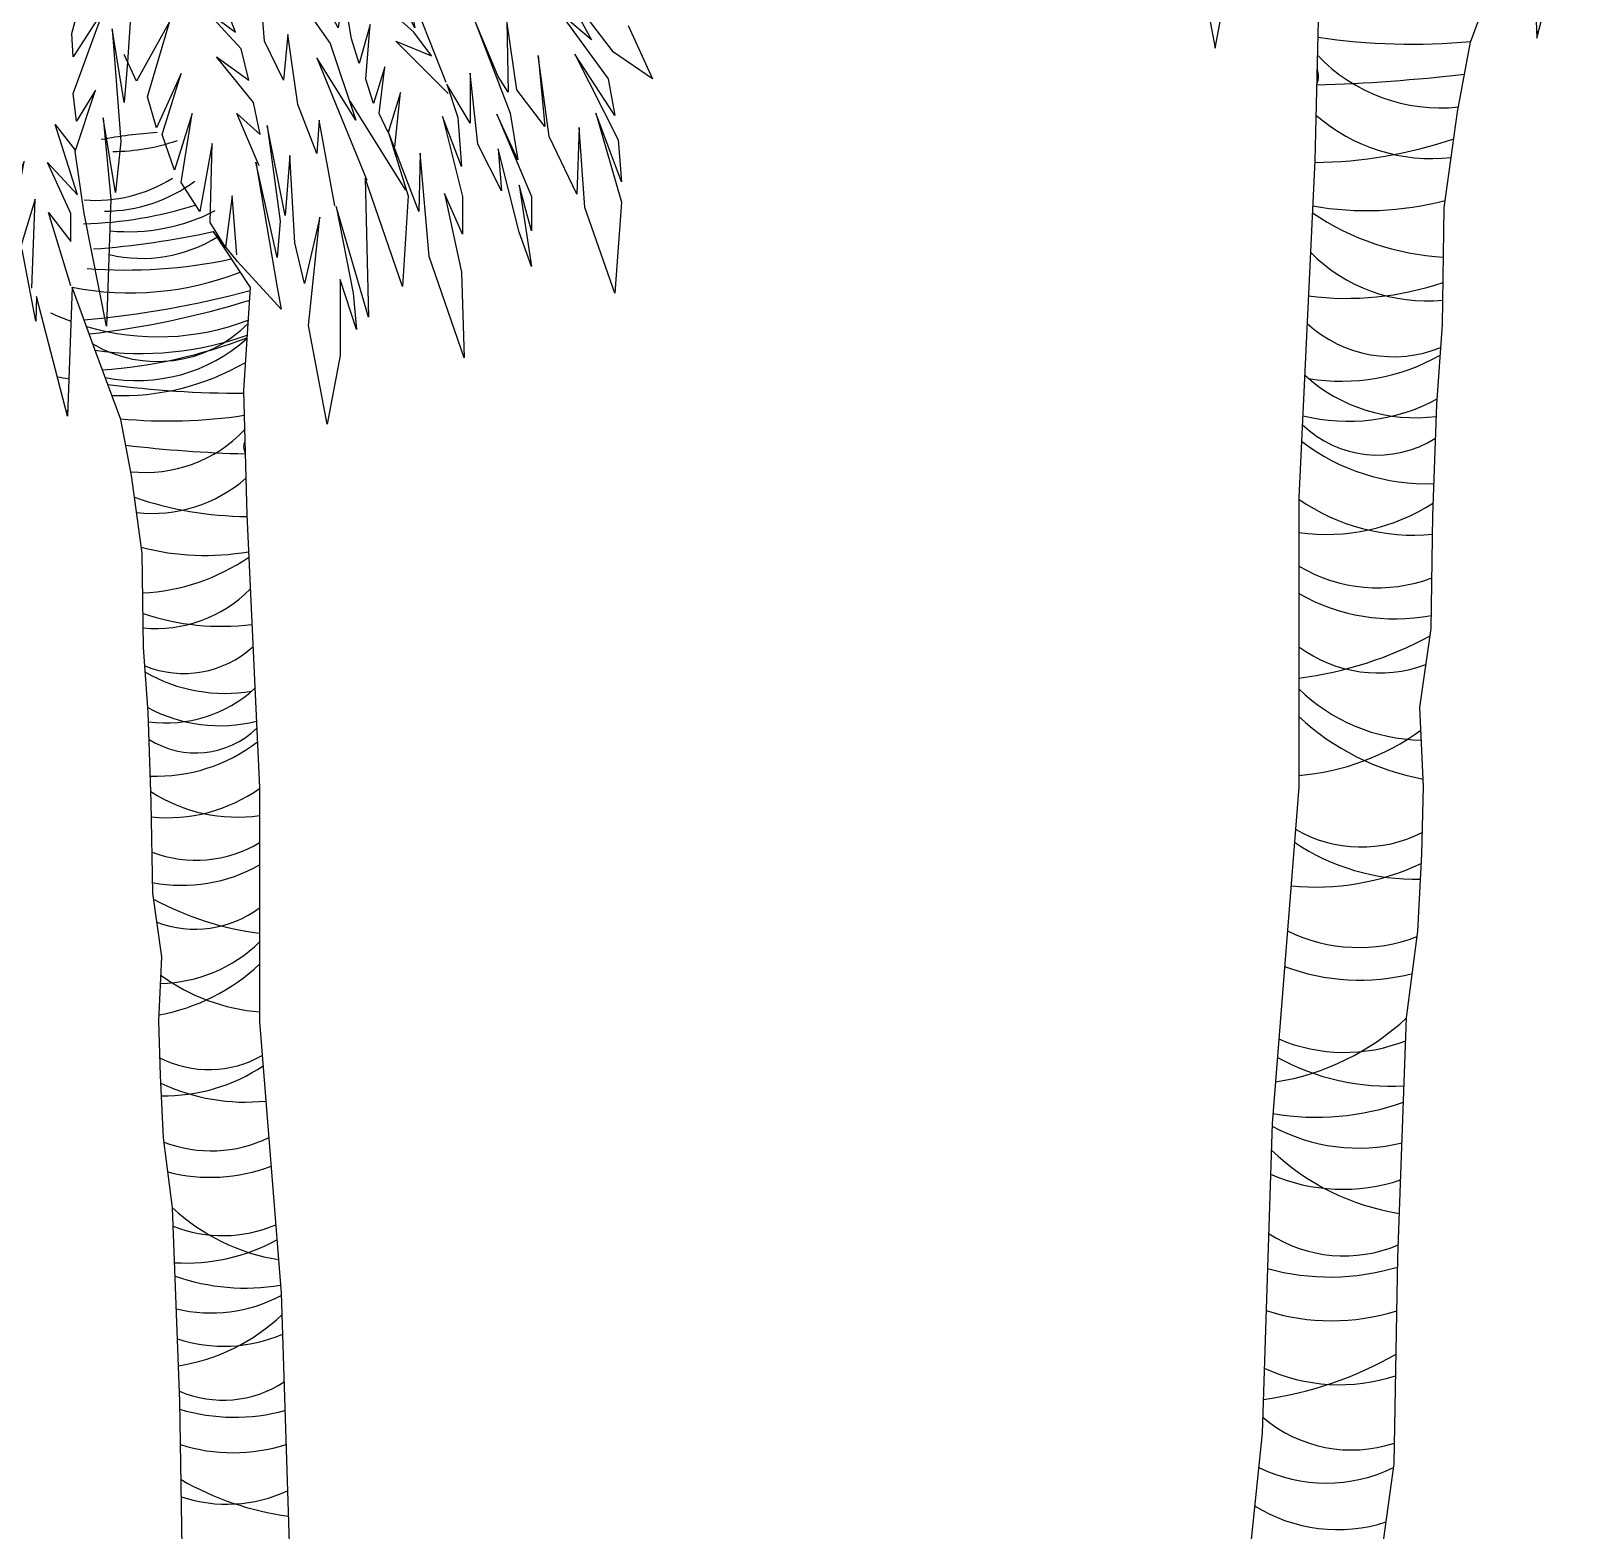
# Model space of a CAD drawing. Header units: millimetres. Extents: x 605064 to 1210630, y 1310999 to 2622410.
# Drawn here: x 605289.84 to 605300.02, y 1311238.54 to 1311248.43 of the extents above; entities that cross this region are included whole.
import ezdxf

# ---------------------------------------------------------------- set-up
doc = ezdxf.new("R2010")
doc.units = ezdxf.units.MM
doc.layers.add('elenarbi-Trees', color=42, linetype='Continuous')

# ---------------------------------------------------------------- blocks, each defined once
blk = doc.blocks.new('A$C7BB81706')
at = {"layer": 'elenarbi-Trees', "color": 3}
for points in [[(320.28, 75.62), (323.01, 95.58), (323.61, 130.36), (325.12, 170.83), (327.03, 185.44), (327.66, 198.45), (327.98, 209.89), (327.35, 223.22), (329.25, 236.56), (329.57, 255.61), (330.21, 274.34), (331.16, 287.84), (331.48, 307.53), (333.7, 323.72), (335.93, 335.47), (341.33, 350.07)], [(346.1, 363.09), (347.08, 336.16), (353.56, 361.12)], [(290.1, 348.84), (292.81, 334.48), (296.7, 355.09)], [(310.27, 341.51), (309.62, 315.5), (306.92, 258.62), (306.92, 209.74), (302.43, 153), (300.74, 100.75), (296.24, 57.26)], [(118.49, 77.96), (118, 106.07), (116.78, 138.77), (115.24, 150.58), (114.73, 161.1), (114.47, 170.33), (114.98, 181.11), (113.44, 191.89), (113.19, 207.28), (112.67, 222.42), (111.9, 233.33), (111.64, 249.24), (109.85, 262.33), (108.05, 271.82), (103.68, 283.62), (99.83, 294.14), (99.04, 272.38), (93.8, 292.55), (93.72, 288.39), (91.41, 300.48)], [(193.68, 338.32), (197.81, 329.32), (191.24, 333.82), (182.05, 345.82), (187.49, 335.89), (182.23, 340.39), (190.3, 329.32), (191.43, 323.14), (184.67, 333.45), (191.99, 319.01), (192.55, 311.89), (188.24, 323.51), (192.55, 308.51), (191.43, 293.14), (186.36, 307.58), (185.42, 321.07), (185.05, 309.82), (180.36, 319.57), (178.48, 333.26), (179.61, 321.26), (174.92, 327.45), (173.23, 339.07), (173.42, 327.07), (171.73, 329.7), (167.6, 339.63), (173.79, 323.51), (175.1, 315.64), (171.54, 323.32), (177.36, 309.45), (177.36, 303.64), (175.29, 311.33), (177.36, 297.64), (175.29, 303.45), (171.73, 317.51), (172.29, 310.39), (168.35, 318.26), (167.04, 330.26), (167.04, 321.82), (163.1, 328.39), (164.97, 322.76), (165.54, 314.51), (162.35, 322.95), (165.72, 309.45), (165.72, 303.08), (162.71, 309.94), (165.58, 296.69), (165.99, 282.22), (160.11, 299.29), (158.61, 316.76), (158.34, 306.93), (153.14, 320.59), (156.56, 309.53), (155.6, 294.23), (149.32, 312.53), (149.86, 289.05), (144.4, 307.75), (147.27, 293.14), (147.82, 287), (145.08, 295.46), (145.08, 282.63), (142.9, 271.02), (139.75, 287.68), (141.67, 305.98), (139.07, 294.78), (137.43, 301.61), (136.61, 316.35), (135.79, 306.25), (132.78, 321.41), (134.97, 305.29), (134.42, 299.15), (130.87, 315.26), (134.42, 294.1), (135.11, 290.41), (127.73, 298.47), (123.63, 303.52), (129.91, 294.1), (128.79, 276.7), (129.31, 255.69), (131.49, 209.72), (131.49, 170.22), (135.12, 124.36), (136.48, 82.14)], [(162.95, 328.71), (156.18, 345.98), (157.69, 337.91), (150.55, 351.81), (151.86, 344.67), (144.72, 357.44), (147.35, 350.68), (129.31, 365.33), (136.45, 355.19), (133.07, 357.82), (143.03, 339.41), (130.62, 353.5), (143.4, 335.28), (147.73, 322.32), (141.15, 332.84), (149.61, 312.18)], [(131.38, 314.62), (127.62, 323.45), (131.56, 319.88), (130.44, 325.33), (124.23, 333.03), (129.68, 329.08), (128.37, 334.34), (122.35, 340.91), (127.43, 337.16), (124.8, 343.92), (119.35, 350.49), (124.42, 346.55), (120.1, 354.81)], [(163.32, 326.83), (154.49, 335.66), (160.51, 333.21), (157.5, 337.16), (151.86, 342.23), (156.37, 340.16), (153.55, 344.48), (147.54, 349.55)], [(154.3, 317.81), (155.24, 327.02), (153.18, 320.26), (151.67, 323.45), (152.61, 331.34), (150.73, 325.14), (149.42, 329.27), (150.17, 338.47), (148.29, 331.9), (146.97, 336.03), (145.66, 344.11), (144.72, 337.91), (141.52, 343.92)], [(127.62, 299.6), (126.86, 309.55), (125.74, 300.91), (123.11, 305.04), (123.48, 318.38), (121.41, 306.92), (118.22, 311.81), (120.1, 323.45), (117.09, 313.87), (115.02, 319.88), (118.22, 330.21), (114.08, 321.01), (112.58, 326.27), (116.34, 339.04), (110.7, 328.89), (108.63, 333.4)], [(156.18, 310.49), (146.79, 325.51)], [(99.61, 294.34), (95.85, 306.73), (99.61, 301.85), (99.61, 306.55), (95.67, 315.19), (100.74, 309.74), (96.98, 321.57), (100.36, 317.25)], [(93.04, 293.96), (93.6, 308.99), (90.78, 299.79), (89.46, 303.17), (91.72, 315.37), (88.34, 307.67), (87.59, 313.31), (87.59, 318.57)]]:
    blk.add_lwpolyline(points, dxfattribs=at)
at = {"layer": 'elenarbi-Trees', "color": 84}
for points in [[(144.16, 307.86), (141.52, 322.32), (141.15, 316.69), (137.95, 324.95), (136.26, 336.78), (135.51, 329.08), (132.31, 335.66), (131.56, 344.86)], [(110.51, 352.37), (109.2, 332.09), (108.63, 325.33), (106.57, 337.72), (108.07, 318.75), (107.13, 310.11), (105.06, 322.7), (106.38, 308.99), (105.63, 287.58), (101.87, 306.55), (100.36, 317.06), (103.75, 327.39), (100.55, 322.13), (99.99, 326.83), (105.25, 341.1), (99.99, 333.03), (99.8, 336.97), (103.18, 349.36)]]:
    blk.add_lwpolyline(points, dxfattribs=at)
at = {"layer": 'elenarbi-Trees', "color": 32}
for centre, radius, start, end in [((326.02, 442.5), 107.35, 261.494, 275.3248), ((326.02, 442.5), 107.35, 281.2937, 281.4746), ((330.82, 353.12), 28.72, 223.6973, 276.0771), ((307.53, 329.75), 2.74, 331.824, 25.3455), ((302.07, 609.95), 281.77, 271.6001, 276.6929), ((329.33, 345.46), 29.61, 228.7714, 276.4455), ((118.58, 246.5), 73.85, 93.4166, 100.8224), ((106.34, 351.52), 34.5, 270.6458, 289.0708), ((308.88, 390.22), 75.03, 270.5533, 288.8167), ((103.7, 333.6), 24.81, 265.7871, 301.836), ((105.28, 332.51), 25.54, 270.0665, 306.7793), ((99.84, 374.69), 69.88, 271.5695, 287.4575), ((318.34, 359.6), 52.54, 260.0485, 284.6786), ((109.4, 335.03), 31.53, 264.2789, 297.5918), ((333.63, 342.58), 43.41, 235.7641, 266.985), ((93.63, 439.2), 138.95, 274.0386, 282.468), ((111.65, 323.07), 24.07, 256.7667, 301.8594), ((328.57, 319.52), 27.71, 224.7253, 275.4983), ((108.85, 382.31), 85.28, 265.6259, 282.0776), ((109.68, 343.86), 50.68, 258.7935, 291.4197), ((314.93, 343.37), 51.12, 262.8206, 288.6523), ((87.46, 451.31), 163.33, 275.0549, 285.052), ((84.9, 438.39), 153.18, 276.6796, 287.0337), ((114.32, 328.25), 42.49, 253.5021, 291.012), ((114.22, 303.1), 21.5, 239.5838, 315.3767), ((322.81, 304.01), 21.61, 227.8756, 291.9458), ((111.44, 336.42), 53.48, 261.7108, 289.6179), ((98.5, 366.44), 86.52, 274.285, 290.9009), ((110.81, 306.23), 27.85, 258.8525, 311.7393), ((314.14, 311.99), 33.72, 260.4819, 299.5932), ((108.18, 317.61), 41.78, 267.7735, 300.0391), ((326.56, 299.81), 27.71, 227.6904, 277.414), ((128.73, 454.57), 178.33, 262.6339, 270.0212), ((315.27, 303.24), 31.74, 255.9878, 298.2186), ((116.06, 358.31), 86.75, 258.5254, 258.7063), ((116.06, 358.31), 86.75, 264.6752, 278.506), ((112.17, 286.08), 23.21, 263.9229, 316.3027), ((320.24, 284.09), 18.28, 225.838, 302.3045), ((135.41, 493.63), 227.71, 263.3071, 268.3999), ((131, 267.2), 2.21, 154.6545, 208.176), ((328.49, 295.68), 34.71, 232.541, 272.0918), ((113.38, 279.89), 23.93, 263.5545, 311.2286), ((129.9, 316.06), 60.63, 251.1833, 269.4467), ((326.33, 286.21), 33.93, 235.1168, 275.3947), ((311.57, 285.73), 33.32, 261.9918, 302.8498), ((122.26, 291.32), 42.46, 255.3214, 279.9515), ((109.91, 277.56), 35.08, 273.015, 304.2359), ((320.21, 269.24), 25.84, 239.0529, 290.8238), ((113.99, 258.93), 22.39, 264.5017, 315.2747), ((323.14, 271.08), 32.92, 240.4954, 280.7749), ((125.02, 278.21), 41.31, 251.3477, 277.1794), ((298.8, 291.25), 63.62, 277.3386, 298.416), ((118.65, 246.4), 17.46, 248.0542, 312.1244), ((320.43, 251.75), 22.73, 233.5548, 290.4806), ((125.65, 252.84), 27.25, 240.4068, 279.5181), ((115.62, 243), 22.4, 262.586, 312.3096), ((328.11, 248), 30.3, 225.6306, 269.0473), ((124.75, 245.78), 25.65, 241.7814, 284.0122), ((335.36, 252.06), 41.61, 226.8779, 259.6979), ((120.72, 230.3), 14.77, 237.6955, 314.162), ((303.49, 252.61), 41.03, 274.8068, 305.8745), ((114.06, 239.66), 28.05, 267.9082, 307.459), ((127.74, 231.63), 26.93, 237.1502, 278.0082), ((115.81, 232.02), 27.42, 264.6053, 304.8832), ((317.54, 222.08), 22.42, 240.0956, 297.1515), ((120.75, 218.3), 20.88, 249.1762, 300.9471), ((326.68, 230.9), 36.69, 236.0583, 271.2213), ((118.39, 219.79), 26.6, 259.2251, 299.5046), ((309.85, 234.36), 41.46, 264.1194, 295.3224), ((138.05, 236.08), 51.41, 241.584, 262.6614), ((120.57, 204.16), 18.37, 249.5194, 306.4452), ((317.04, 210.09), 27.39, 243.9168, 291.1241), ((114.36, 201.13), 24.49, 270.9527, 314.3694), ((108.5, 204.41), 33.62, 280.3021, 313.1221), ((134.27, 204.86), 33.16, 234.1255, 265.1932), ((317.21, 212.95), 35.77, 249.2314, 284.3875), ((296.19, 201.93), 42.48, 279.2033, 312.9349), ((314.63, 193.15), 28.16, 246.8509, 291.5729), ((122.91, 180.19), 18.11, 242.8485, 299.9044), ((115.53, 187.32), 29.65, 268.7787, 303.9417), ((322.38, 199.21), 39.93, 241.4617, 273.3175), ((129.12, 190.11), 33.51, 244.6776, 275.8806), ((309.89, 198.2), 44.15, 260.4449, 289.452), ((316.98, 179.52), 30.67, 241.6527, 283.8877), ((123.31, 170.5), 22.13, 248.8759, 296.0832), ((330.2, 177.81), 40.48, 226.3997, 261.0395), ((123.17, 172.81), 28.9, 255.6125, 290.7686), ((314.38, 172.71), 30.82, 246.6225, 288.3977), ((140.16, 163.9), 34.33, 227.0651, 260.7967), ((125.26, 156.81), 22.75, 248.4271, 293.1491), ((118.99, 161.71), 32.27, 266.6825, 298.5383), ((314.57, 153.86), 23.22, 236.7017, 293.1356), ((312.18, 166.49), 39.41, 254.4829, 286.8257), ((129.09, 160.89), 35.68, 250.548, 279.5551), ((123.36, 145.8), 24.79, 256.1123, 298.3473), ((112.68, 144.41), 32.71, 278.9605, 313.6003), ((312.48, 155.95), 36.26, 252.2158, 287.6164), ((125.46, 140.29), 24.9, 251.6023, 293.3775), ((292.71, 167.12), 61.25, 277.7037, 299.9931), ((313.8, 139.13), 30.22, 245.1289, 288.2466), ((125.31, 125.06), 18.76, 246.8644, 303.2983), ((127.24, 135.26), 31.85, 253.1743, 285.5171), ((315.85, 121.05), 23.16, 229.5645, 288.1725), ((126.99, 126.74), 29.31, 252.3836, 287.7842), ((311.55, 118.25), 25.95, 243.9234, 295.9836), ((142.97, 135.77), 49.5, 240.0069, 262.2963), ((125.93, 113.16), 24.42, 251.7534, 294.8711), ((313.48, 110.94), 26.49, 238.0588, 288.0017)]:
    blk.add_arc(centre, radius, start, end, dxfattribs=at)
at = {"layer": 'elenarbi-Trees', "color": 3}
for centre, radius, start, end in [((114.32, 328.25), 42.49, 244.7462, 249.7556), ((128.73, 454.57), 178.33, 259.8509, 260.4896)]:
    blk.add_arc(centre, radius, start, end, dxfattribs=at)

msp = doc.modelspace()

# ---------------------------------------------------------------- block references
at = {"xscale": 0.03908165503526106, "yscale": 0.03908165503526106, "zscale": 0.03908165503526106}
msp.add_blockref('A$C7BB81706', (605286.206, 1311235.247), dxfattribs=at)

doc.saveas('drawing.dxf')
